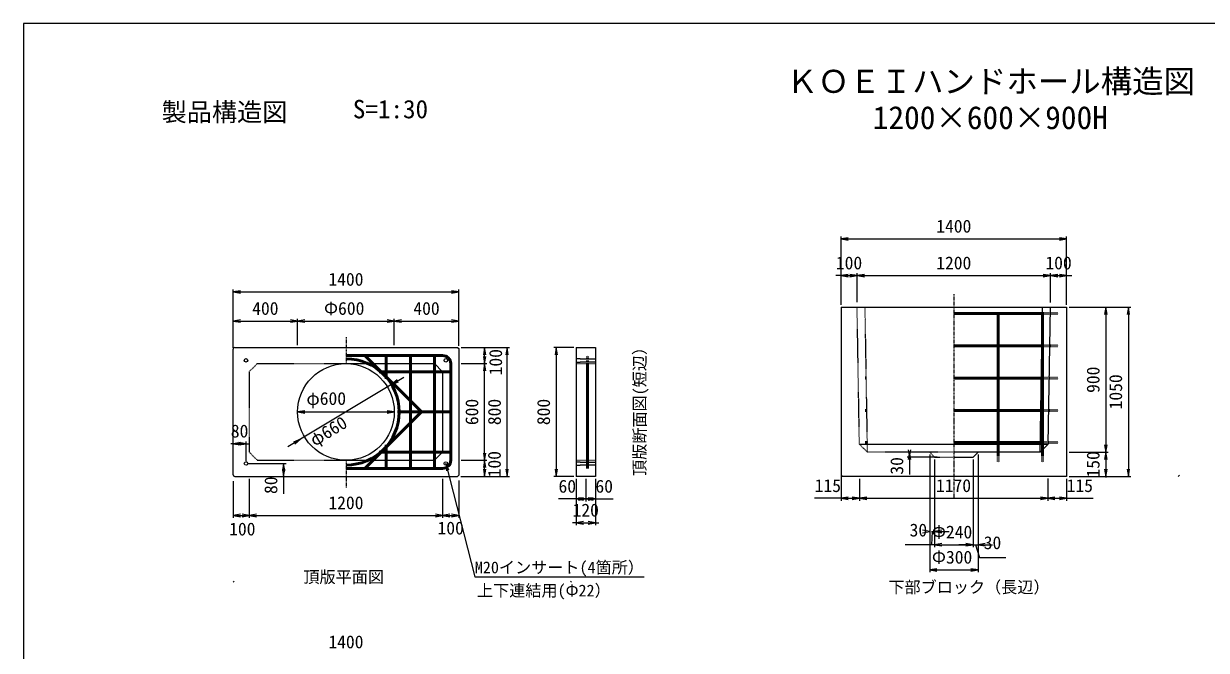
# Model space of a CAD drawing. Units: millimetres, scale not verified. Extents: x -200 to 200, y -138 to 139.
# Drawn here: x -199.6 to 45, y 9.1 to 138.8 of the extents above; entities that cross this region are included whole.
import ezdxf
from ezdxf.enums import TextEntityAlignment as Align

# ---------------------------------------------------------------- set-up
doc = ezdxf.new("R2010")
doc.units = ezdxf.units.MM
doc.linetypes.add('USER1', pattern=[12.95, 6.35, -3.175, 0.25, -3.175])
doc.linetypes.add('USER2', pattern=[4.7625, 3.175, -1.5875])
doc.layers.add('0-0', color=7, linetype='Continuous')
for name, color, linetype, lineweight in [('0-1_dims', 2, 'Continuous', 13), ('0-2_pen3実線', 7, 'Continuous', 25), ('0-3_pen4実線', 6, 'Continuous', 25), ('0-4_pen1一点', 4, 'USER1', 13), ('0-5_pen2破線', 3, 'USER2', 18), ('0-6_鉄筋１', 7, 'Continuous', 50), ('0-7_2', 7, 'USER2', 50)]:
    doc.layers.add(name, color=color, linetype=linetype, lineweight=lineweight)
doc.styles.add('ＭＳ ゴシック', font='')
doc.styles.get('ＭＳ ゴシック').set_extended_font_data('MS Gothic')

# ---------------------------------------------------------------- blocks, each defined once
blk = doc.blocks.new('部分図 1')
at = {"layer": '0-1_dims'}
for p, q in [((5372, 6865), (5372, 7289)), ((5372, 7274), (6772, 7274)), ((6772, 6865), (6772, 7289)), ((5372, 7046), (5340.04, 7046)), ((5372, 6880), (5372, 7061)), ((5372, 7046), (5471.72, 7046)), ((5471.72, 6881.66), (5471.72, 7061)), ((5471.72, 6881.66), (5471.72, 7061)), ((5471.72, 7046), (5503.68, 7046)), ((5471.72, 7046), (6672, 7046)), ((6672, 7046), (6640.18, 7046)), ((6672, 6880), (6672, 7061)), ((6672, 6880), (6672, 7061)), ((6672, 7046), (6772, 7046)), ((6772, 6880), (6772, 7061)), ((6772, 7046), (6803.82, 7046)), ((1600, 6615), (1600, 6959.5)), ((1600, 6944.5), (3000, 6944.5)), ((3000, 6625), (3000, 6959.5)), ((6787, 6850), (7030, 6850)), ((6787, 6850), (7170, 6850)), ((7015, 6850), (7015, 5950)), ((7155, 6850), (7155, 5800)), ((1600, 6595), (1600, 6778.75)), ((1600, 6763.75), (2000, 6763.75)), ((2000, 6615), (2000, 6778.75)), ((2000, 6624.5), (2000, 6778.75)), ((2000, 6763.75), (2600, 6763.75)), ((2600, 6615), (2600, 6778.75)), ((2600, 6624.5), (2600, 6778.75)), ((2600, 6763.75), (3000, 6763.75)), ((3000, 6610), (3000, 6778.75)), ((3015, 6600), (3175, 6600)), ((3015, 6600), (3315, 6600)), ((3160, 6500), (3160, 6600)), ((3300, 5800), (3300, 6600)), ((3713, 6600), (3590, 6600)), ((3605, 6600), (3605, 5800)), ((3015, 6500), (3175, 6500)), ((3015, 6500), (3175, 6500)), ((3160, 5900), (3160, 6500)), ((1600, 6002.5), (1585.45, 6002.5)), ((1600, 5895), (1600, 6017.5)), ((1680, 6002.5), (1600, 6002.5)), ((1680, 5895), (1680, 6017.5)), ((1680, 6002.5), (1694.55, 6002.5)), ((5372, 5984.57), (5372, 5649)), ((5969, 5950), (5782, 5950)), ((6787, 5950), (7030, 5950)), ((6787, 5950), (7030, 5950)), ((7015, 5950), (7015, 5956.82)), ((7015, 5950), (7015, 5800)), ((1695, 5880), (1928, 5880)), ((3015, 5900), (3175, 5900)), ((3015, 5900), (3175, 5900)), ((3160, 5800.38), (3160, 5900)), ((5969, 5920), (5782, 5920)), ((5922, 5935), (5922, 5442.75)), ((5922, 5920), (5922, 5204.75)), ((5952, 5905), (5952, 5442.75)), ((5952, 5890), (5952, 5360.93)), ((6192, 5905), (6192, 5360.93)), ((6192, 5890), (6192, 5360.93)), ((6222, 5935), (6222, 5360.93)), ((6222, 5907), (6222, 5204.75)), ((1695, 5800), (1928, 5800)), ((3011.91, 5800.38), (3175, 5800.38)), ((3026.91, 5800), (3315, 5800)), ((3713, 5800), (3590, 5800)), ((6787, 5800), (7030, 5800)), ((6802, 5800), (7170, 5800)), ((7015, 5800), (7015, 5793.18)), ((1600, 5770), (1600, 5542.5)), ((1700, 5785), (1700, 5542.5)), ((1700, 5785), (1700, 5542.5)), ((2900, 5785), (2900, 5542.5)), ((2900, 5785), (2900, 5542.5)), ((3000, 5775.55), (3000, 5542.5)), ((3728, 5785), (3728, 5645)), ((3728, 5785), (3728, 5497)), ((3788, 5785), (3788, 5645)), ((3788, 5785), (3788, 5645)), ((3848, 5785), (3848, 5497)), ((3848, 5785), (3848, 5645)), ((5486.17, 5785), (5486.17, 5649)), ((5486.17, 5770), (5486.17, 5649)), ((6654.53, 5786.96), (6654.53, 5649)), ((6654.53, 5771.96), (6654.53, 5649)), ((6772, 5785), (6772, 5649)), ((3728, 5660), (3618.91, 5660)), ((3728, 5660), (3788, 5660)), ((5372, 5664), (5208.36, 5664)), ((5372, 5664), (5486.17, 5664)), ((5486.17, 5664), (6654.53, 5664)), ((1600, 5557.5), (1700, 5557.5)), ((1700, 5557.5), (2900, 5557.5)), ((2900, 5557.5), (3000, 5557.5)), ((3728, 5512), (3706.18, 5512)), ((3728, 5512), (3848, 5512)), ((3848, 5512), (3869.82, 5512)), ((5933.82, 5457.75), (5952, 5457.75)), ((5952, 5457.75), (6042, 5457.75)), ((5952, 5375.93), (5935.64, 5375.93)), ((5952, 5375.93), (6192, 5375.93)), ((6192, 5375.93), (6102, 5375.93)), ((6192, 5375.93), (6208.36, 5375.93)), ((6192, 5375.93), (6222, 5375.93)), ((6222, 5375.93), (6312, 5375.93)), ((5922, 5219.75), (6222, 5219.75))]:
    blk.add_line(p, q, dxfattribs=at)
at = {"layer": '0-1_dims', "color": 7}
for p, q in [((5372, 5807.07), (5379.07, 5800)), ((7472, 5807.07), (7464.93, 5800)), ((1600, 5142.93), (1607.07, 5150)), ((3700, 5142.93), (3692.93, 5150))]:
    blk.add_line(p, q, dxfattribs=at)
at = {"layer": '0-1_dims'}
for points in [[(5417, 7281.5), (5372, 7274), (5417, 7266.5)], [(6727, 7266.5), (6772, 7274), (6727, 7281.5)], [(5417, 7053.5), (5372, 7046), (5417, 7038.5)], [(5426.72, 7038.5), (5471.72, 7046), (5426.72, 7053.5)], [(5516.72, 7053.5), (5471.72, 7046), (5516.72, 7038.5)], [(6627, 7038.5), (6672, 7046), (6627, 7053.5)], [(6717, 7053.5), (6672, 7046), (6717, 7038.5)], [(6727, 7038.5), (6772, 7046), (6727, 7053.5)], [(1645, 6952), (1600, 6944.5), (1645, 6937)], [(2955, 6937), (3000, 6944.5), (2955, 6952)], [(7022.5, 6805), (7015, 6850), (7007.5, 6805)], [(7162.5, 6805), (7155, 6850), (7147.5, 6805)], [(1645, 6771.25), (1600, 6763.75), (1645, 6756.25)], [(1955, 6756.25), (2000, 6763.75), (1955, 6771.25)], [(2045, 6771.25), (2000, 6763.75), (2045, 6756.25)], [(2555, 6756.25), (2600, 6763.75), (2555, 6771.25)], [(2645, 6771.25), (2600, 6763.75), (2645, 6756.25)], [(2955, 6756.25), (3000, 6763.75), (2955, 6771.25)], [(3167.5, 6555), (3160, 6600), (3152.5, 6555)], [(3152.5, 6545), (3160, 6500), (3167.5, 6545)], [(3307.5, 6555), (3300, 6600), (3292.5, 6555)], [(3612.5, 6555), (3605, 6600), (3597.5, 6555)], [(3167.5, 6455), (3160, 6500), (3152.5, 6455)], [(1645, 6010), (1600, 6002.5), (1645, 5995)], [(1635, 5995), (1680, 6002.5), (1635, 6010)], [(3152.5, 5945), (3160, 5900), (3167.5, 5945)], [(5789.5, 5965), (5797, 5920), (5804.5, 5965)], [(5804.5, 5905), (5797, 5950), (5789.5, 5905)], [(5797, 5950), (5797, 5920), (5797, 5811)], [(7007.5, 5995), (7015, 5950), (7022.5, 5995)], [(7022.5, 5905), (7015, 5950), (7007.5, 5905)], [(1920.5, 5835), (1913, 5880), (1905.5, 5835)], [(1913, 5880), (1913, 5800), (1913, 5690.91)], [(3167.5, 5855), (3160, 5900), (3152.5, 5855)], [(1905.5, 5845), (1913, 5800), (1920.5, 5845)], [(3152.5, 5845.38), (3160, 5800.38), (3167.5, 5845.38)], [(3292.5, 5845), (3300, 5800), (3307.5, 5845)], [(3597.5, 5845), (3605, 5800), (3612.5, 5845)], [(7007.5, 5845), (7015, 5800), (7022.5, 5845)], [(7147.5, 5845), (7155, 5800), (7162.5, 5845)], [(3773, 5667.5), (3728, 5660), (3773, 5652.5)], [(3743, 5652.5), (3788, 5660), (3743, 5667.5)], [(3833, 5667.5), (3788, 5660), (3833, 5652.5)], [(3788, 5660), (3848, 5660), (3957.09, 5660)], [(3803, 5652.5), (3848, 5660), (3803, 5667.5)], [(5417, 5671.5), (5372, 5664), (5417, 5656.5)], [(5441.17, 5656.5), (5486.17, 5664), (5441.17, 5671.5)], [(5531.17, 5671.5), (5486.17, 5664), (5531.17, 5656.5)], [(6609.53, 5656.5), (6654.53, 5664), (6609.53, 5671.5)], [(6699.53, 5671.5), (6654.53, 5664), (6699.53, 5656.5)], [(6654.53, 5664), (6772, 5664), (6935.64, 5664)], [(6727, 5656.5), (6772, 5664), (6727, 5671.5)], [(1645, 5565), (1600, 5557.5), (1645, 5550)], [(1655, 5550), (1700, 5557.5), (1655, 5565)], [(1745, 5565), (1700, 5557.5), (1745, 5550)], [(2855, 5550), (2900, 5557.5), (2855, 5565)], [(2945, 5565), (2900, 5557.5), (2945, 5550)], [(2955, 5550), (3000, 5557.5), (2955, 5565)], [(3773, 5519.5), (3728, 5512), (3773, 5504.5)], [(3803, 5504.5), (3848, 5512), (3803, 5519.5)], [(5937, 5457.75), (5933.82, 5375.93), (5770.18, 5375.93)], [(5877, 5450.25), (5922, 5457.75), (5877, 5465.25)], [(5997, 5465.25), (5952, 5457.75), (5997, 5450.25)], [(5997, 5383.43), (5952, 5375.93), (5997, 5368.43)], [(6147, 5368.43), (6192, 5375.93), (6147, 5383.43)], [(6147, 5368.43), (6192, 5375.93), (6147, 5383.43)], [(6207, 5375.93), (6230.18, 5297.18), (6393.82, 5297.18)], [(6267, 5383.43), (6222, 5375.93), (6267, 5368.43)], [(5967, 5227.25), (5922, 5219.75), (5967, 5212.25)], [(6177, 5212.25), (6222, 5219.75), (6177, 5227.25)]]:
    blk.add_lwpolyline(points, dxfattribs=at)
at = {"layer": '0-2_pen3実線'}
for p, q in [((5372, 6850), (6772, 6850)), ((5372, 6850), (5372, 5800)), ((6607.42, 5950), (6622.41, 6849.75)), ((6657.83, 5999.57), (6672, 6850)), ((6772, 6850), (6772, 5800)), ((1600, 5810), (1600, 6590)), ((1610, 6600), (2992.93, 6600)), ((2992.93, 6600), (3000, 6592.93)), ((3000, 6592.93), (3000, 5807.07)), ((3728, 6600), (3728, 5800)), ((2301.46, 6500), (2850, 6499.99)), ((2850, 6500), (2900, 6450)), ((3728, 6531), (3753, 6531)), ((3728, 6509), (3753, 6509)), ((3753, 6531), (3753, 6529)), ((3753, 6529), (3848, 6529)), ((3753, 6509), (3753, 6511)), ((3753, 6511), (3848, 6511)), ((2582.9, 6369.9), (2660.06, 6416.24)), ((2900, 6450), (2900, 5950)), ((2582.9, 6369.9), (2017.1, 6030.1)), ((2000, 6200), (2600, 6200)), ((2017.1, 6030.1), (1939.94, 5983.76)), ((2850, 5900), (2900, 5950)), ((5486.17, 5999.57), (6657.83, 5999.57)), ((6607.42, 5950), (6072, 5950)), ((6222, 5950), (6192, 5920)), ((6657.83, 5999.57), (6607.42, 5950)), ((2301.46, 5900), (2850, 5900)), ((3728, 5891), (3753, 5891)), ((3753, 5891), (3753, 5889)), ((3753, 5889), (3848, 5889)), ((6072, 5920), (6192, 5920)), ((1610, 5800), (2992.93, 5800)), ((3000, 5807.07), (2992.93, 5800)), ((3753, 5871), (3848, 5871)), ((6772, 5800), (5372, 5800))]:
    blk.add_line(p, q, dxfattribs=at)
for points in [[(3728, 6600), (3848, 6600), (3848, 5800), (3728, 5800)], [(2617.62, 6399.5), (2582.9, 6369.9), (2625.34, 6386.64)], [(2045, 6207.5), (2000, 6200), (2045, 6192.5)], [(2555, 6192.5), (2600, 6200), (2555, 6207.5)], [(1982.38, 6000.5), (2017.1, 6030.1), (1974.66, 6013.36)], [(3728, 5869), (3753, 5869), (3753, 5871)]]:
    blk.add_lwpolyline(points, dxfattribs=at)
for centre, radius in [((1680, 6520), 11), ((2300, 6200), 300), ((2920, 6520), 11), ((1680, 5880), 11), ((2920, 5880), 11)]:
    blk.add_circle(centre, radius, dxfattribs=at)
for centre, start, end in [((1610, 6590), 90, 180), ((1610, 5810), 180, 270)]:
    blk.add_arc(centre, 10, start, end, dxfattribs=at)
at = {"layer": '0-3_pen4実線'}
blk.add_lwpolyline([(300, 300), (12300, 300), (12300, 8610), (300, 8610)], close=True, dxfattribs=at)
at = {"layer": '0-4_pen1一点'}
for p, q in [((6072, 6931), (6072, 5664)), ((2301.46, 6664), (2301.46, 6500)), ((2301.46, 5900), (2301.46, 5728))]:
    blk.add_line(p, q, dxfattribs=at)
at = {"layer": '0-5_pen2破線'}
for p, q in [((5486.17, 5999.57), (5472, 6850)), ((5536.58, 5950), (5521.59, 6849.75)), ((1750, 6500), (1700, 6450)), ((1750, 6500), (2301.46, 6500)), ((3728, 6500), (3848, 6500)), ((1700, 6450), (1700, 5950)), ((1700, 5950), (1750, 5900)), ((5486.17, 5999.57), (5536.58, 5950)), ((6072, 5950), (5536.58, 5950)), ((5922, 5950), (5952, 5920)), ((1750, 5900), (2301.46, 5900)), ((3728, 5900), (3848, 5900)), ((5952, 5920), (6072, 5920))]:
    blk.add_line(p, q, dxfattribs=at)
at = {"layer": '0-5_pen2破線', "color": 7, "linetype": 'Continuous', "lineweight": 13}
for points in [[(2938.36, 5838.24), (2920, 5880), (2923.82, 5834.54)], [(2920, 5880), (3099, 5176), (4149.5, 5176)]]:
    blk.add_lwpolyline(points, dxfattribs=at)
at = {"layer": '0-6_鉄筋１'}
for p, q in [((5522, 6810), (5522.25, 6810)), ((6072, 6810), (6622, 6810)), ((6347, 5938), (6347, 6820)), ((6622, 5938), (6622, 6820)), ((5522, 6610), (5525.58, 6610)), ((6072, 6610), (6622, 6610)), ((2301.46, 6550), (2900, 6550)), ((2418, 6550), (2768, 6201)), ((2550, 6405), (2550, 6550)), ((2700, 5850), (2700, 6550)), ((2850, 5850), (2850, 6550)), ((2950, 6500), (2950, 5900)), ((3798, 5900), (3798, 6500)), ((2950, 6450), (2505, 6450)), ((5522, 6410), (5528.91, 6410)), ((6072, 6410), (6622, 6410)), ((2417, 5850), (2769, 6200)), ((2950, 6200), (2620, 6200)), ((5522, 6210), (5532.25, 6210)), ((6072, 6210), (6622, 6210)), ((2950, 5950), (2505, 5950)), ((2550, 5850), (2550, 5995)), ((5522, 6010), (5535.58, 6010)), ((6072, 6010), (6622, 6010)), ((2900, 5850), (2301.46, 5850))]:
    blk.add_line(p, q, dxfattribs=at)
for centre, radius, start, end in [((2900, 6500), 50, 0, 90), ((2300, 6200), 330, 270.25427, 89.74573), ((2900, 5900), 50, 270, 0)]:
    blk.add_arc(centre, radius, start, end, dxfattribs=at)
at = {"layer": '0-7_2'}
for p, q in [((6622, 6810), (6722, 6810)), ((6622, 6610), (6722, 6610)), ((3798, 6500), (3798, 6550)), ((6622, 6410), (6722, 6410)), ((6622, 6210), (6722, 6210)), ((6622, 6010), (6722, 6010)), ((3798, 5900), (3798, 5850)), ((6347, 5938), (6347, 5888)), ((6622, 5938), (6622, 5888))]:
    blk.add_line(p, q, dxfattribs=at)
at = {"layer": '0-1_dims', "color": 7, "style": 'ＭＳ ゴシック'}
for s, height, p in [('1400', 79.98, (5962.91, 7289)), ('100', 79.98, (5340.04, 7061)), ('1200', 79.98, (5962.77, 7061)), ('100', 79.98, (6640.18, 7061)), ('1400', 79.98, (2190.91, 6959.5)), ('400', 79.98, (1718.18, 6778.75)), ('Φ600', 79.98, (2163.64, 6778.75)), ('400', 79.98, (2718.18, 6778.75)), ('80', 79.98, (1585.45, 6017.5)), ('60', 79.98, (3618.91, 5675)), ('60', 79.98, (3848, 5675)), ('115', 79.98, (5208.36, 5679)), ('1170', 79.98, (5961.26, 5679)), ('115', 79.98, (6772, 5679)), ('1200', 79.98, (2190.91, 5572.5)), ('120', 79.98, (3706.18, 5527)), ('100', 79.98, (1575.18, 5409.45)), ('100', 79.98, (2868.18, 5415.45)), ('30', 79.98, (5797.45, 5403.2)), ('Φ240', 79.98, (5935.64, 5390.93)), ('30', 79.98, (6257.45, 5324.45)), ('Φ300', 79.98, (5935.64, 5234.75)), ('頂版平面図', 73.31, (2036, 5117)), ('下部ブロック（長辺）', 73.31, (5666, 5054)), ('1400', 79.98, (2190.91, 4709))]:
    blk.add_text(s, height=height, dxfattribs=at).set_placement(p, align=Align.BOTTOM_LEFT)
for s, height, p in [('100', 79.98, (3292.55, 6427.18)), ('頂版断面図(短辺）', 73.31, (4181, 5803)), ('900', 79.98, (7000, 6318.18)), ('1050', 79.98, (7140, 6215.91)), ('600', 79.98, (3145, 6118.18)), ('800', 79.98, (3285, 6118.18)), ('800', 79.98, (3590, 6118.18)), ('100', 79.98, (3284.55, 5794.18)), ('150', 79.98, (7000, 5793.18)), ('30', 79.91, (5782, 5811)), ('80', 79.98, (1898, 5690.91))]:
    blk.add_text(s, height=height, rotation=90, dxfattribs=at).set_placement(p, align=Align.BOTTOM_LEFT)
at = {"layer": '0-2_pen3実線', "style": 'ＭＳ ゴシック'}
for s, height, p in [('\u3000製品構造図\u3000', 114.4, (1000, 7970.02)), ('S=1:30', 114.4, (2342.65, 7988.02)), ('φ600', 79.98, (2054.64, 6219.45))]:
    blk.add_text(s, height=height, dxfattribs=at).set_placement(p, align=Align.BOTTOM_LEFT)
blk.add_text('φ660', height=79.98, rotation=30.988, dxfattribs=at).set_placement((2118.18, 5963.03), align=Align.BOTTOM_LEFT)
at = {"layer": '0-3_pen4実線', "style": 'ＭＳ ゴシック'}
for s, p in [('\u3000ＫＯＥＩハンドホール構造図\u3000', (4837.55, 8137.5)), ('1200×600×900H', (5568.76, 7912.5))]:
    blk.add_text(s, height=143, dxfattribs=at).set_placement(p, align=Align.BOTTOM_LEFT)
at = {"layer": '0-5_pen2破線', "color": 7, "style": 'ＭＳ ゴシック'}
for s, p in [('M20インサート(4箇所）', (3099.5, 5176.5)), ('上下連結用(Φ22）', (3113, 5033))]:
    blk.add_text(s, height=73.31, dxfattribs=at).set_placement(p, align=Align.BOTTOM_LEFT)

msp = doc.modelspace()

# ---------------------------------------------------------------- block references
at = {"layer": '0-0', "xscale": 0.03333333, "yscale": 0.03333333}
msp.add_blockref('部分図 1', (-209.6, -148.2), dxfattribs=at)

doc.saveas('drawing.dxf')
